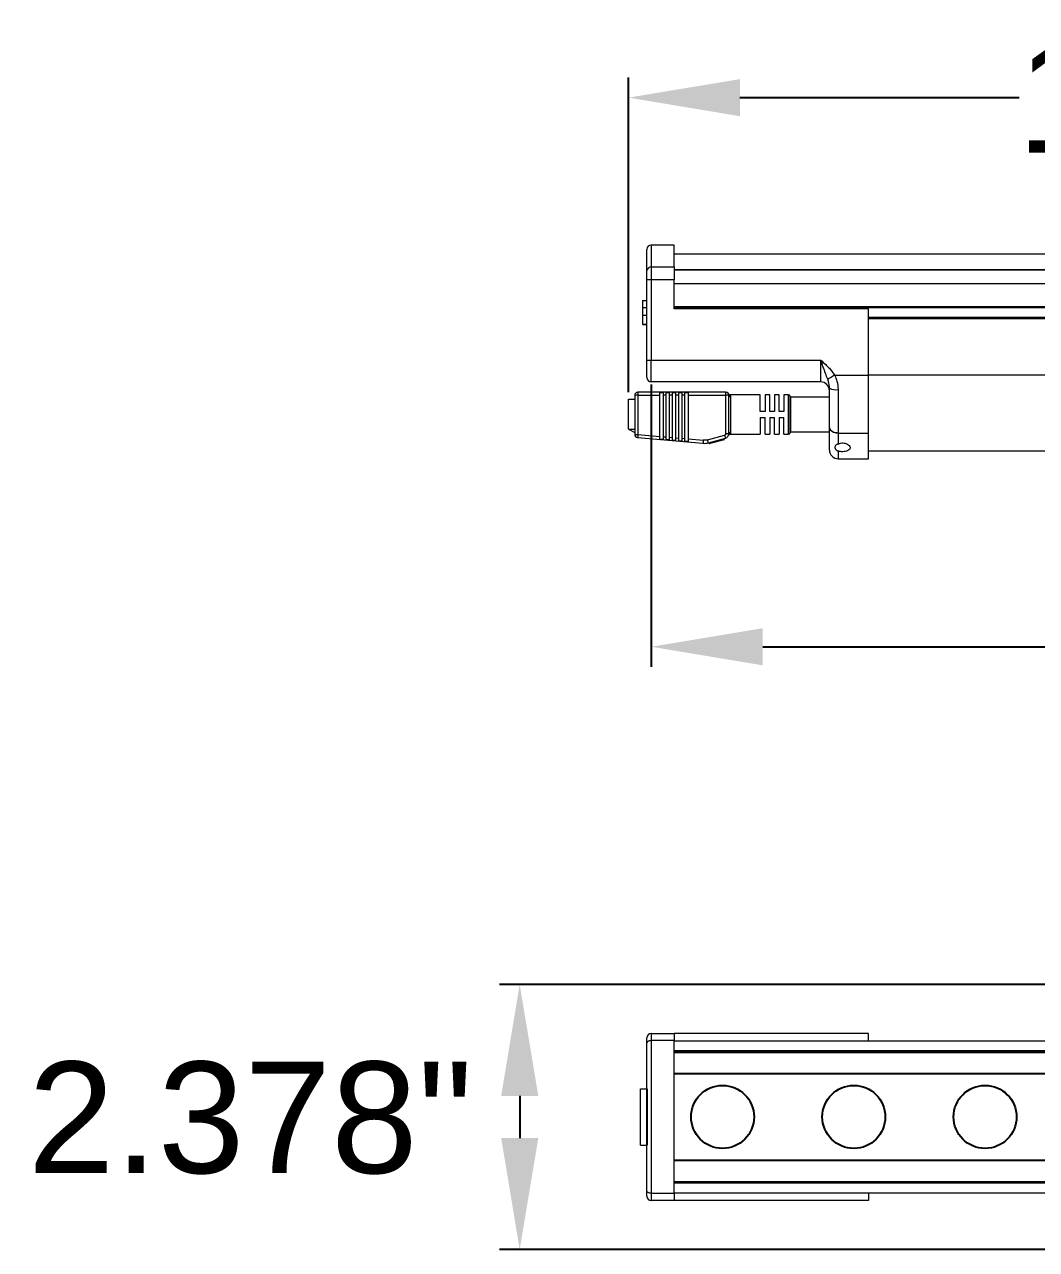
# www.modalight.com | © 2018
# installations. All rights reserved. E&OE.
# Model space of a CAD drawing. Header units: inches. Extents: x -5.4 to 23.6, y 0 to 11.
# Drawn here: x -5.37 to 3.7, y 0 to 10.99 of the extents above; entities that cross this region are included whole.
import ezdxf

# ---------------------------------------------------------------- set-up
doc = ezdxf.new("R2010")
doc.units = ezdxf.units.IN
doc.header["$MEASUREMENT"] = 0
doc.layers.add('DIMENSIONS', color=253, linetype='Continuous')
doc.styles.get("Standard").update_dxf_attribs({"font": 'arial.ttf'})
doc.dimstyles.new('Big 1IN', dxfattribs={"dimtxt": 1, "dimasz": 1, "dimexe": 0.18, "dimexo": 0.0625, "dimgap": 0.09, "dimtad": 0, "dimtih": 1, "dimtoh": 1, "dimdec": 3, "dimzin": 0, "dimdsep": 46, "dimlunit": 3, "dimtxsty": 'Standard', "dimcen": 0.5, "dimadec": 0, "dimazin": 0, "dimtfac": 1, "dimtdec": 3, "dimtofl": 0, "dimtmove": 0, "dimatfit": 3, "dimfxl": 1, "dimtolj": 1, "dimtzin": 0, "dimarcsym": 0})

# ---------------------------------------------------------------- blocks, each defined once
blk = doc.blocks.new('*D5')
at = {"layer": 'Defpoints', "color": 0, "transparency": 16777216}
for p in [(12.518, 10.333), (0.044, 7.629), (12.518, 7.629)]:
    blk.add_point(p, dxfattribs=at)
at = {"layer": 'DIMENSIONS', "color": 0, "lineweight": -2, "transparency": 16777216}
for p, q in [((0.044, 7.691), (0.044, 10.513)), ((12.518, 7.691), (12.518, 10.513)), ((1.044, 10.333), (3.549, 10.333)), ((11.518, 10.333), (9.012, 10.333))]:
    blk.add_line(p, q, dxfattribs=at)
at = {"layer": 'DIMENSIONS', "color": 0, "transparency": 16777216}
for points in [[(1.044, 10.499), (1.044, 10.166), (0.044, 10.333)], [(11.518, 10.499), (11.518, 10.166), (12.518, 10.333)]]:
    blk.add_solid(points, dxfattribs=at)
at = {"layer": 'DIMENSIONS', "color": 0, "transparency": 16777216, "insert": (6.281, 10.333), "char_height": 1, "attachment_point": 5}
blk.add_mtext('\\A1;1\'-0.474"', dxfattribs=at)
blk = doc.blocks.new('*D6')
at = {"layer": 'Defpoints', "color": 0, "transparency": 16777216}
for p in [(0.248, 7.822), (12.162, 7.822), (0.248, 5.407)]:
    blk.add_point(p, dxfattribs=at)
at = {"layer": 'DIMENSIONS', "color": 0, "lineweight": -2, "transparency": 16777216}
for p, q in [((0.248, 7.759), (0.248, 5.227)), ((12.162, 7.759), (12.162, 5.227)), ((1.248, 5.407), (3.839, 5.407)), ((11.162, 5.407), (8.571, 5.407))]:
    blk.add_line(p, q, dxfattribs=at)
at = {"layer": 'DIMENSIONS', "color": 0, "transparency": 16777216}
for points in [[(1.248, 5.573), (1.248, 5.24), (0.248, 5.407)], [(11.162, 5.573), (11.162, 5.24), (12.162, 5.407)]]:
    blk.add_solid(points, dxfattribs=at)
at = {"layer": 'DIMENSIONS', "color": 0, "transparency": 16777216, "insert": (6.205, 5.407), "char_height": 1, "attachment_point": 5}
blk.add_mtext('\\A1;11.913"', dxfattribs=at)
blk = doc.blocks.new('*D9')
at = {"layer": 'Defpoints', "color": 0, "transparency": 16777216}
for p in [(4.765, 2.378), (-0.932, 0), (4.765, 0)]:
    blk.add_point(p, dxfattribs=at)
at = {"layer": 'DIMENSIONS', "color": 0, "lineweight": -2, "transparency": 16777216}
for p, q in [((4.702, 2.378), (-1.112, 2.378)), ((-0.932, 1.378), (-0.932, 1)), ((4.702, 0), (-1.112, 0))]:
    blk.add_line(p, q, dxfattribs=at)
at = {"layer": 'DIMENSIONS', "color": 0, "transparency": 16777216}
for points in [[(-1.098, 1.378), (-0.765, 1.378), (-0.932, 2.378)], [(-1.098, 1), (-0.765, 1), (-0.932, 0)]]:
    blk.add_solid(points, dxfattribs=at)
at = {"layer": 'DIMENSIONS', "color": 0, "transparency": 16777216, "insert": (-3.347, 1.178), "char_height": 1, "attachment_point": 5}
blk.add_mtext('\\A1;2.378"', dxfattribs=at)

msp = doc.modelspace()

# ---------------------------------------------------------------- linework, layer by layer
at = {"color": 7, "linetype": 'Continuous', "lineweight": 15}
for p, q in [((0.2093, 8.7815), (0.2093, 8.9719)), ((0.4549, 9.0109), (0.2483, 9.0109)), ((0.4549, 8.8145), (0.4549, 9.0109)), ((11.9162, 8.9279), (0.4549, 8.9279)), ((0.2483, 8.8145), (0.2483, 8.6989)), ((0.2483, 8.8145), (0.4549, 8.8145)), ((0.4549, 8.8145), (0.4549, 8.6989)), ((0.2093, 8.6989), (0.2093, 8.7815)), ((0.2483, 8.6989), (0.2093, 8.6989)), ((0.2093, 7.9778), (0.2093, 8.6989)), ((0.2483, 8.6989), (0.2483, 7.9778)), ((0.4549, 8.6989), (0.2483, 8.6989)), ((11.9162, 8.7869), (0.4549, 8.7869)), ((0.4549, 8.4389), (0.4549, 8.6989)), ((0.1703, 8.5123), (0.1703, 8.4534)), ((0.1703, 8.5123), (0.2093, 8.5123)), ((0.1703, 8.4489), (0.2093, 8.4489)), ((0.1703, 8.3818), (0.2093, 8.3818)), ((0.1703, 8.3818), (0.1703, 8.2994)), ((4.9011, 8.4467), (0.4549, 8.4467)), ((2.1975, 8.4389), (0.4549, 8.4389)), ((2.1975, 7.8416), (2.1975, 8.4389)), ((2.1975, 8.3609), (4.9011, 8.3609)), ((0.1703, 8.2994), (0.2093, 8.2994)), ((0.1703, 8.2965), (0.2093, 8.2965)), ((0.2093, 7.9778), (0.2483, 7.9778)), ((0.2093, 7.8219), (0.2093, 7.9778)), ((0.2483, 7.7829), (0.2483, 7.9778)), ((0.2483, 7.9778), (1.7687, 7.9778)), ((1.7687, 7.7829), (1.7687, 7.9778)), ((1.8466, 7.9049), (1.8936, 7.8416)), ((2.1975, 7.8416), (1.8936, 7.8416)), ((2.1975, 7.3241), (2.1975, 7.8416)), ((1.7687, 7.7829), (0.2483, 7.7829)), ((1.8466, 7.3744), (1.8466, 7.7268)), ((1.9246, 7.7135), (1.9246, 7.3241)), ((0.0438, 7.3587), (0.0438, 7.629)), ((0.0438, 7.629), (0.1001, 7.629)), ((0.1283, 7.6628), (0.1001, 7.6628)), ((0.1001, 7.6628), (0.1001, 7.3112)), ((0.1283, 7.6909), (0.1283, 7.6628)), ((0.9166, 7.6909), (0.1283, 7.6909)), ((0.1283, 7.6628), (0.1283, 7.3112)), ((0.1283, 7.6628), (0.3254, 7.6628)), ((0.3254, 7.6872), (0.3536, 7.6872)), ((0.3254, 7.6628), (0.3254, 7.6872)), ((0.3254, 7.294), (0.3254, 7.6628)), ((0.3536, 7.6872), (0.3536, 7.6628)), ((0.3817, 7.6628), (0.3536, 7.6628)), ((0.3536, 7.6628), (0.3536, 7.2915)), ((0.3817, 7.6872), (0.4099, 7.6872)), ((0.3817, 7.6628), (0.3817, 7.6872)), ((0.3817, 7.2891), (0.3817, 7.6628)), ((0.4099, 7.6872), (0.4099, 7.6628)), ((0.4381, 7.6628), (0.4099, 7.6628)), ((0.4099, 7.6628), (0.4099, 7.2866)), ((0.4381, 7.6872), (0.4662, 7.6872)), ((0.4381, 7.6628), (0.4381, 7.6872)), ((0.4381, 7.2841), (0.4381, 7.6628)), ((0.4662, 7.6872), (0.4662, 7.6628)), ((0.4944, 7.6628), (0.4662, 7.6628)), ((0.4662, 7.6628), (0.4662, 7.2817)), ((0.4944, 7.6872), (0.5225, 7.6872)), ((0.4944, 7.6628), (0.4944, 7.6872)), ((0.4944, 7.2792), (0.4944, 7.6628)), ((0.5225, 7.6872), (0.5225, 7.6628)), ((0.5507, 7.6628), (0.5225, 7.6628)), ((0.5225, 7.6628), (0.5225, 7.2768)), ((0.5507, 7.6872), (0.5789, 7.6872)), ((0.5507, 7.6628), (0.5507, 7.6872)), ((0.5507, 7.2743), (0.5507, 7.6628)), ((0.5789, 7.6872), (0.5789, 7.6628)), ((0.5789, 7.6628), (0.5789, 7.2718)), ((0.5789, 7.6628), (0.9166, 7.6628)), ((0.9166, 7.6628), (0.9166, 7.6909)), ((0.9166, 7.3178), (0.9166, 7.6628)), ((0.9447, 7.6628), (0.9166, 7.6628)), ((0.9447, 7.3178), (0.9447, 7.6628)), ((1.2263, 7.6677), (0.9544, 7.6677)), ((0.9588, 7.6501), (0.9588, 7.3305)), ((1.2263, 7.5185), (1.2263, 7.6677)), ((1.3108, 7.6677), (1.2685, 7.6677)), ((1.2685, 7.6677), (1.2685, 7.5185)), ((1.3108, 7.5185), (1.3108, 7.6677)), ((1.3953, 7.6677), (1.353, 7.6677)), ((1.353, 7.6677), (1.353, 7.5185)), ((1.3953, 7.5185), (1.3953, 7.6677)), ((1.4797, 7.6677), (1.4375, 7.6677)), ((1.4375, 7.6677), (1.4375, 7.5185)), ((1.4938, 7.6536), (1.4938, 7.327)), ((1.8466, 7.6465), (1.4938, 7.6465)), ((1.2685, 7.5185), (1.2263, 7.5185)), ((1.353, 7.5185), (1.3108, 7.5185)), ((1.4375, 7.5185), (1.3953, 7.5185)), ((1.2263, 7.4621), (1.2685, 7.4621)), ((1.2263, 7.4621), (1.2263, 7.3129)), ((1.2685, 7.3129), (1.2685, 7.4621)), ((1.3108, 7.4621), (1.353, 7.4621)), ((1.3108, 7.4621), (1.3108, 7.3129)), ((1.353, 7.3129), (1.353, 7.4621)), ((1.3953, 7.4621), (1.4375, 7.4621)), ((1.3953, 7.4621), (1.3953, 7.3129)), ((1.4375, 7.3129), (1.4375, 7.4621)), ((1.8466, 7.1711), (1.8466, 7.3744)), ((0.0438, 7.3587), (0.1001, 7.3587)), ((0.0438, 7.3587), (0.1001, 7.3282)), ((0.1001, 7.3112), (0.1283, 7.3112)), ((0.1258, 7.2832), (0.7122, 7.2319)), ((0.1283, 7.3112), (0.3254, 7.294)), ((0.3254, 7.2695), (0.3254, 7.294)), ((0.3536, 7.2671), (0.3254, 7.2695)), ((0.3536, 7.2915), (0.3536, 7.2671)), ((0.3536, 7.2915), (0.3817, 7.2891)), ((0.3817, 7.2646), (0.3817, 7.2891)), ((0.4099, 7.2621), (0.3817, 7.2646)), ((0.4099, 7.2866), (0.4099, 7.2621)), ((0.4099, 7.2866), (0.4381, 7.2841)), ((0.4381, 7.2597), (0.4381, 7.2841)), ((0.4662, 7.2572), (0.4381, 7.2597)), ((0.4662, 7.2817), (0.4662, 7.2572)), ((0.4662, 7.2817), (0.4944, 7.2792)), ((0.4944, 7.2547), (0.4944, 7.2792)), ((0.5225, 7.2523), (0.4944, 7.2547)), ((0.5225, 7.2768), (0.5225, 7.2523)), ((0.5225, 7.2768), (0.5507, 7.2743)), ((0.5507, 7.2498), (0.5507, 7.2743)), ((0.5789, 7.2718), (0.7146, 7.26)), ((0.5789, 7.2718), (0.5789, 7.2474)), ((0.7536, 7.2634), (0.9061, 7.3042)), ((0.7609, 7.2362), (0.9134, 7.277)), ((0.7888, 7.2349), (0.904, 7.2658)), ((0.904, 7.2658), (0.9019, 7.2739)), ((0.9056, 7.2662), (0.9034, 7.2744)), ((0.9447, 7.3178), (0.9166, 7.3178)), ((0.9555, 7.3129), (1.2263, 7.3129)), ((1.2685, 7.3129), (1.3108, 7.3129)), ((1.353, 7.3129), (1.3953, 7.3129)), ((1.4375, 7.3129), (1.4797, 7.3129)), ((1.4938, 7.3346), (1.8466, 7.3346)), ((1.9246, 7.3241), (2.1975, 7.3241)), ((1.9246, 7.3241), (1.9246, 7.2264)), ((2.1975, 7.0931), (2.1975, 7.3241)), ((0.5789, 7.2474), (0.5507, 7.2498)), ((0.769, 7.2296), (0.7668, 7.2377)), ((0.7721, 7.2304), (0.7699, 7.2386)), ((0.7721, 7.2304), (0.7888, 7.2349)), ((0.7888, 7.2349), (0.7866, 7.2431)), ((2.1975, 7.1633), (4.9011, 7.1633)), ((1.9246, 7.0931), (2.1975, 7.0931)), ((0.2093, 1.8528), (0.2093, 1.8986)), ((0.2483, 1.9375), (0.2483, 1.8734)), ((0.2483, 1.9375), (0.4549, 1.9375)), ((0.2483, 1.8734), (0.2483, 0.5047)), ((0.4549, 1.8734), (0.2483, 1.8734)), ((0.4549, 1.9375), (0.4549, 1.8734)), ((2.1975, 1.9375), (0.4549, 1.9375)), ((0.4549, 0.5047), (0.4549, 1.8734)), ((0.4549, 1.8712), (11.9162, 1.8712)), ((2.1975, 1.8712), (2.1975, 1.9375)), ((0.2093, 0.5253), (0.2093, 1.8528)), ((11.9162, 1.7738), (0.4549, 1.7738)), ((0.4549, 1.7737), (11.9162, 1.7737)), ((0.153, 1.2383), (0.153, 1.4411)), ((0.153, 1.4411), (0.2093, 1.4411)), ((0.153, 1.1398), (0.153, 1.2383)), ((0.153, 0.937), (0.153, 1.1398)), ((0.153, 0.937), (0.2093, 0.937)), ((0.4549, 0.6043), (11.9162, 0.6043)), ((0.4549, 0.6042), (11.9162, 0.6042)), ((0.2093, 0.4796), (0.2093, 0.5253)), ((0.2483, 0.5047), (0.4549, 0.5047)), ((0.2483, 0.5047), (0.2483, 0.4406)), ((0.4549, 0.4406), (0.2483, 0.4406)), ((11.9162, 0.5068), (0.4549, 0.5068)), ((0.4549, 0.5047), (0.4549, 0.4406)), ((2.1975, 0.4406), (0.4549, 0.4406)), ((2.1975, 0.5068), (2.1975, 0.4406))]:
    msp.add_line(p, q, dxfattribs=at)
at = {"color": 8, "linetype": 'Continuous', "lineweight": 15}
for p, q in [((0.2483, 9.0109), (0.2483, 8.8145)), ((11.9162, 8.7864), (0.4549, 8.7864)), ((11.9162, 8.6619), (0.4549, 8.6619)), ((0.4549, 8.4584), (4.9011, 8.4584)), ((2.1975, 8.3648), (4.9011, 8.3648)), ((2.1975, 8.3531), (4.9011, 8.3531)), ((2.1975, 7.8455), (4.9011, 7.8455)), ((1.4797, 7.3129), (1.4797, 7.6677)), ((1.9246, 7.1623), (1.9246, 7.0931)), ((0.4549, 1.7842), (11.9162, 1.7842)), ((0.4549, 1.7676), (11.9162, 1.7676)), ((0.4549, 0.6104), (11.9162, 0.6104)), ((11.9162, 0.5938), (0.4549, 0.5938))]:
    msp.add_line(p, q, dxfattribs=at)
for p, q in [((1.4938, 7.6462), (1.4938, 7.3344)), ((0.4549, 1.5789), (11.9162, 1.5789)), ((0.2093, 1.4411), (0.2093, 0.937)), ((11.9162, 0.7992), (0.4549, 0.7992))]:
    msp.add_line(p, q)
at = {"color": 7, "linetype": 'Continuous', "lineweight": 15, "flags": 128}
for points in [[(1.8936, 7.8416), (1.8837, 7.836), (1.874, 7.8305), (1.8647, 7.8253), (1.8561, 7.8204), (1.8483, 7.8159), (1.8414, 7.812), (1.8356, 7.8088), (1.8311, 7.8062)], [(0.1283, 7.3112), (0.1278, 7.3058), (0.1274, 7.3005), (0.1269, 7.2957), (0.1266, 7.2914), (0.1263, 7.2879), (0.126, 7.2853), (0.1259, 7.2837), (0.1258, 7.2832)], [(0.7146, 7.26), (0.7142, 7.2545), (0.7137, 7.2492), (0.7133, 7.2444), (0.7129, 7.2401), (0.7126, 7.2366), (0.7124, 7.234), (0.7122, 7.2324), (0.7122, 7.2319)], [(0.7609, 7.2362), (0.7608, 7.2367), (0.7603, 7.2382), (0.7597, 7.2407), (0.7588, 7.2441), (0.7577, 7.2482), (0.7564, 7.253), (0.755, 7.2581), (0.7536, 7.2634)], [(0.9061, 7.3042), (0.9075, 7.2989), (0.9089, 7.2938), (0.9102, 7.2891), (0.9113, 7.285), (0.9122, 7.2816), (0.9129, 7.2791), (0.9133, 7.2775), (0.9134, 7.277)], [(0.2483, 1.8734), (0.2407, 1.8731), (0.2334, 1.8719), (0.2266, 1.87), (0.2207, 1.8674), (0.2159, 1.8643), (0.2123, 1.8607), (0.2101, 1.8568), (0.2093, 1.8528)], [(0.2483, 0.5047), (0.2407, 0.5051), (0.2334, 0.5062), (0.2266, 0.5081), (0.2207, 0.5107), (0.2159, 0.5139), (0.2123, 0.5174), (0.2101, 0.5213), (0.2093, 0.5253)]]:
    msp.add_lwpolyline(points, dxfattribs=at)
for centre in [(0.8876, 1.1891), (2.0649, 1.1891), (3.2422, 1.1891)]:
    msp.add_circle(centre, 0.2826)
at = {"color": 7, "linetype": 'Continuous', "lineweight": 15}
for centre, radius, start, end in [((0.2483, 8.9719), 0.039, 90, 180), ((0.2455, 8.7783), 0.0364, 85.68104, 174.9051), ((0.2483, 7.8219), 0.039, 180, 270), ((1.7687, 7.705), 0.078, 0, 90), ((1.9057, 7.8374), 0.1253, 241.88767, 278.68417), ((0.1283, 7.6628), 0.0282, 90, 180), ((0.9166, 7.6628), 0.0282, 0, 90), ((0.9543, 7.6818), 0.0141, 207.9264, 211.44317), ((0.9543, 7.6818), 0.0141, 211.44317, 270.30471), ((0.9581, 7.6635), 0.0134, 183.14566, 272.8331), ((1.4797, 7.6536), 0.0141, 0, 90), ((0.1283, 7.3112), 0.0282, 180, 265), ((0.9025, 7.3178), 0.0422, 285, 0), ((0.9581, 7.3171), 0.0134, 87.16695, 176.85434), ((1.4797, 7.327), 0.0141, 270, 0), ((0.7245, 7.3722), 0.1408, 265, 285), ((1.9246, 7.1711), 0.078, 180, 270), ((0.2483, 1.8986), 0.039, 90, 180), ((0.2483, 0.4796), 0.039, 180, 270)]:
    msp.add_arc(centre, radius, start, end, dxfattribs=at)
for points, knots in [([(0.1703, 8.4489), (0.1703, 8.448), (0.1703, 8.4463), (0.1703, 8.4297), (0.1703, 8.4063), (0.1703, 8.3899), (0.1703, 8.3818)], [0, 0, 0, 0, 0.2803481, 0.559591, 0.7796483, 1, 1, 1, 1]), ([(1.8311, 7.8062), (1.8246, 7.8238), (1.8115, 7.8591), (1.7938, 7.9059), (1.7798, 7.9458), (1.7724, 7.967), (1.7687, 7.9777), (1.7687, 7.9778)], [0, 0, 0, 0, 0.3222886, 0.6469735, 0.8210887, 0.9970221, 1, 1, 1, 1]), ([(1.7687, 7.9778), (1.7688, 7.9777), (1.7836, 7.9649), (1.8108, 7.9417), (1.8355, 7.9163), (1.8466, 7.9049)], [0, 0, 0, 0, 0.0046154, 0.5524709, 1, 1, 1, 1]), ([(1.8466, 7.7268), (1.8455, 7.7415), (1.8436, 7.7681), (1.835, 7.7944), (1.8311, 7.8062)], [0, 0, 0, 0, 0.5517403, 1, 1, 1, 1]), ([(1.8936, 7.8416), (1.9013, 7.8243), (1.9195, 7.7835), (1.9227, 7.7391), (1.9246, 7.7135)], [0, 0, 0, 0, 0.4224853, 1, 1, 1, 1]), ([(1.8466, 7.3744), (1.8475, 7.3687), (1.8492, 7.3574), (1.8627, 7.3423), (1.8826, 7.3309), (1.9045, 7.325), (1.9189, 7.3244), (1.9246, 7.3241)], [0, 0, 0, 0, 0.2153555, 0.4307208, 0.6457879, 0.8603623, 1, 1, 1, 1]), ([(1.9246, 7.3241), (1.9158, 7.3247), (1.8983, 7.3258), (1.875, 7.3344), (1.8574, 7.3471), (1.848, 7.3613), (1.847, 7.3706), (1.8466, 7.3744)], [0, 0, 0, 0, 0.2140827, 0.4281586, 0.6424252, 0.8571344, 1, 1, 1, 1]), ([(0.7536, 7.2634), (0.7472, 7.2619), (0.7343, 7.2591), (0.7212, 7.2597), (0.7146, 7.26)], [0, 0, 0, 0, 0.5, 1, 1, 1, 1]), ([(0.9046, 7.2659), (0.9048, 7.266), (0.9055, 7.2662), (0.9056, 7.2662), (0.9056, 7.2662)], [0, 0, 0, 0, 0.2890188, 1, 1, 1, 1]), ([(0.9166, 7.3178), (0.9165, 7.3171), (0.9165, 7.3159), (0.9162, 7.3146), (0.916, 7.3139), (0.9159, 7.3136), (0.9159, 7.3134), (0.9158, 7.3133), (0.9158, 7.3133), (0.9158, 7.3133), (0.9158, 7.3133), (0.9158, 7.3133), (0.9158, 7.3133), (0.9158, 7.3133), (0.9158, 7.3133), (0.9154, 7.3118), (0.9138, 7.3091), (0.9105, 7.3058), (0.9076, 7.3048), (0.9061, 7.3042)], [0, 0, 0, 0, 0.1263342, 0.189564, 0.2212012, 0.2370266, 0.2449405, 0.2488982, 0.2508775, 0.2518667, 0.2523613, 0.252609, 0.2527323, 0.2527946, 0.2528254, 0.2528411, 0.5005165, 0.7496353, 1, 1, 1, 1]), ([(0.9428, 7.3048), (0.9428, 7.3048), (0.9428, 7.3048), (0.9428, 7.3049), (0.943, 7.3053), (0.9436, 7.3064), (0.9447, 7.308), (0.9466, 7.3099), (0.9491, 7.3115), (0.9522, 7.3127), (0.9544, 7.3128), (0.9555, 7.3129)], [0, 0, 0, 0, 0.0010484, 0.0111019, 0.0256812, 0.0855454, 0.243038, 0.3922961, 0.5833954, 0.7967108, 1, 1, 1, 1]), ([(0.769, 7.2296), (0.7691, 7.2296), (0.7692, 7.2296), (0.771, 7.2301), (0.7716, 7.2303)], [0, 0, 0, 0, 0.6506444, 1, 1, 1, 1]), ([(1.9246, 7.2264), (1.9183, 7.2233), (1.9057, 7.2171), (1.896, 7.207), (1.8944, 7.1937), (1.9006, 7.1793), (1.9116, 7.1677), (1.9212, 7.1637), (1.9246, 7.1623)], [0, 0, 0, 0, 0.1805428, 0.3610877, 0.5412007, 0.7358171, 0.9082669, 1, 1, 1, 1]), ([(1.9246, 7.2264), (1.9283, 7.228), (1.9382, 7.2323), (1.9569, 7.2357), (1.9777, 7.2347), (1.9959, 7.2299), (2.0119, 7.2219), (2.025, 7.2106), (2.0327, 7.1965), (2.0316, 7.1818), (2.0203, 7.1693), (2.0011, 7.161), (1.9786, 7.157), (1.9561, 7.1565), (1.9377, 7.1586), (1.9283, 7.1613), (1.9246, 7.1623)], [0, 0, 0, 0, 0.0445877, 0.1175363, 0.1803136, 0.239833, 0.3048045, 0.3808039, 0.4696632, 0.5666769, 0.6615769, 0.7467295, 0.8219623, 0.8910477, 0.9578753, 1, 1, 1, 1])]:
    msp.add_open_spline(points, degree=3, knots=knots, dxfattribs=at)
at = {"color": 8, "linetype": 'Continuous', "lineweight": 15}
for points, knots in [([(0.9544, 7.6676), (0.9543, 7.6676), (0.9542, 7.6678), (0.9548, 7.6668), (0.956, 7.6642), (0.958, 7.6593), (0.9585, 7.6532), (0.9588, 7.6501)], [0, 0, 0, 0, 0.0579982, 0.2426026, 0.427238, 0.7111613, 1, 1, 1, 1]), ([(0.9588, 7.3305), (0.9587, 7.3287), (0.9586, 7.3251), (0.9576, 7.3193), (0.9564, 7.3152), (0.9556, 7.3131), (0.9555, 7.313), (0.9555, 7.313)], [0, 0, 0, 0, 0.164226, 0.3284855, 0.6645184, 0.8455792, 1, 1, 1, 1])]:
    msp.add_open_spline(points, degree=3, knots=knots, dxfattribs=at)

# ---------------------------------------------------------------- dimensions: what is measured, and where the dimension line sits
at = {"layer": 'DIMENSIONS'}
for base, p1, p2, picture, middle in [((12.5181, 10.3328), (0.0438, 7.629), (12.5181, 7.629), '*D5', (6.281, 10.3328)), ((0.24829, 5.40663), (12.16175, 7.82191), (0.24829, 7.82191), '*D6', (6.20502, 5.40663))]:
    dim = msp.add_linear_dim(base=base, p1=p1, p2=p2, dimstyle='Big 1IN', dxfattribs=at)
    dim.commit()
    dim.dimension.update_dxf_attribs({"geometry": picture, "text_midpoint": middle})
dim = msp.add_linear_dim(base=(-0.9318, 0), p1=(4.7646, 2.378), p2=(4.7646, 0), angle=90, dimstyle='Big 1IN', override={"dimtmove": 2}, dxfattribs=at)
dim.commit()
dim.dimension.update_dxf_attribs({"geometry": '*D9', "text_midpoint": (-3.3466, 1.1778), "dimtype": 160})

doc.saveas('drawing.dxf')
